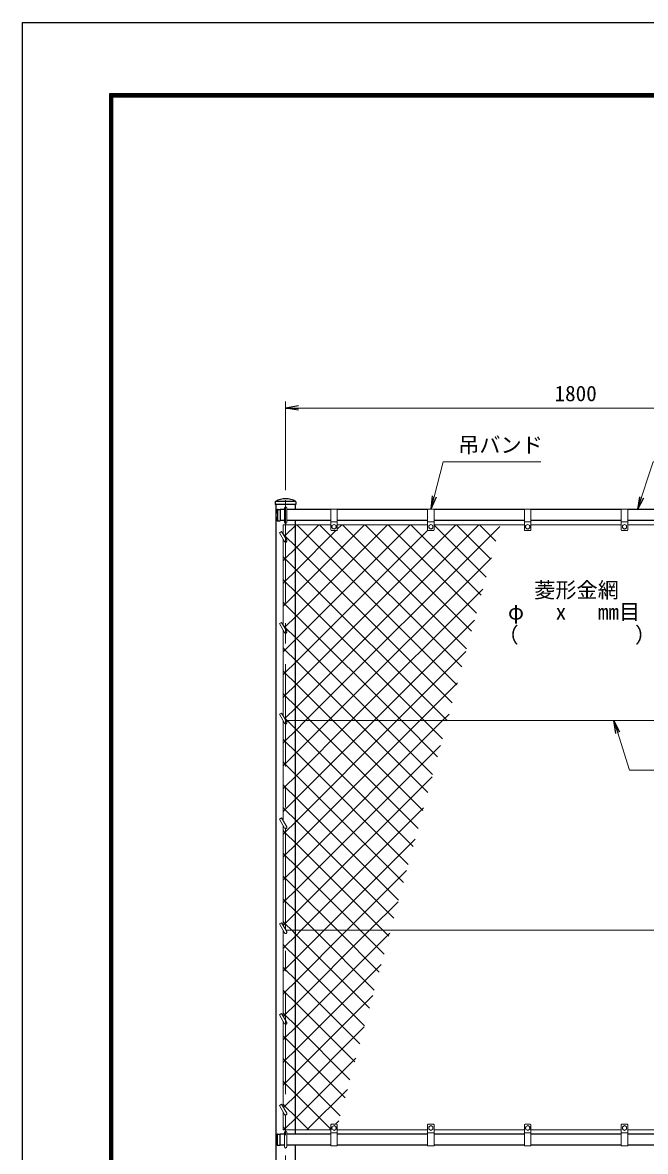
# Model space of a CAD drawing. Units: millimetres, scale not verified. Extents: x -4200 to 4200, y -2970 to 2970.
# Drawn here: x -4200 to -2270, y -529 to 2970 of the extents above; entities that cross this region are included whole.
import ezdxf
from ezdxf.enums import TextEntityAlignment as Align

# ---------------------------------------------------------------- set-up
doc = ezdxf.new("R2010")
doc.units = ezdxf.units.MM
doc.header["$LTSCALE"] = 10
doc.linetypes.add('USER1', pattern=[50.8, 31.75, -6.35, 6.35, -6.35])
for name, color, linetype, lineweight in [('0-0_D-STR1', 1, 'Continuous', 25), ('0-1_D-STR3', 3, 'Continuous', 13), ('0-2_D-BMK', 2, 'USER1', 13), ('0-3_D-STR2', 7, 'Continuous', 13), ('0-4_D-STR-DIM', 7, 'Continuous', 13), ('0-A_D-STR-TXT', 7, 'Continuous', 13), ('0-C_D-TTL', 7, 'Continuous', 25)]:
    doc.layers.add(name, color=color, linetype=linetype, lineweight=lineweight)
doc.layers.add('0-5_0', color=7, linetype='Continuous')
doc.styles.add('ＭＳ ゴシック', font='')
doc.styles.get('ＭＳ ゴシック').set_extended_font_data('MS Gothic')

# ---------------------------------------------------------------- blocks, each defined once
blk = doc.blocks.new('_Open')
at = {"layer": '0-5_0'}
blk.add_line((-10, 1.667), (0, 0), dxfattribs=at)
blk.add_lwpolyline([(-10, -1.667), (0, 0), (-10, 0)], dxfattribs=at)

msp = doc.modelspace()

# ---------------------------------------------------------------- linework, layer by layer
at = {"layer": '0-0_D-STR1'}
for p, q in [((-3416.75, 1484.28), (-3416.75, 1476.23)), ((-3352.55, 1476.23), (-3416.75, 1476.23)), ((-3352.89, 1485.23), (-3416.42, 1485.23)), ((-3354.4, 1460.23), (-3354.4, 1476.23)), ((-3352.55, 1484.28), (-3352.55, 1476.23)), ((-3409.99, 1460.73), (-3401.65, 1460.73)), ((-3409.65, 1460.73), (-3409.65, 1425.73)), ((-3401.65, 1460.73), (-3401.65, 1425.73)), ((-3388.65, 1460.23), (-3401.65, 1460.23)), ((-3244.65, 1460.23), (-3380.65, 1460.23)), ((-2944.65, 1460.23), (-3224.65, 1460.23)), ((-2644.65, 1460.23), (-2924.65, 1460.23)), ((-2344.65, 1460.23), (-2624.65, 1460.23)), ((-2044.65, 1460.23), (-2324.65, 1460.23)), ((-3409.99, 1425.73), (-3401.65, 1425.73)), ((-3388.65, 1426.23), (-3401.65, 1426.23)), ((-3244.65, 1426.23), (-3380.65, 1426.23)), ((-3354.4, -475.77), (-3354.4, 1426.23)), ((-2944.65, 1426.23), (-3224.65, 1426.23)), ((-2644.65, 1426.23), (-2924.65, 1426.23)), ((-2344.65, 1426.23), (-2624.65, 1426.23)), ((-2044.65, 1426.23), (-2324.65, 1426.23)), ((-3409.99, -475.27), (-3401.65, -475.27)), ((-3409.65, -510.27), (-3409.65, -475.27)), ((-3401.65, -510.27), (-3401.65, -475.27)), ((-3388.65, -475.77), (-3401.65, -475.77)), ((-3244.65, -475.77), (-3380.65, -475.77)), ((-2944.65, -475.77), (-3224.65, -475.77)), ((-2644.65, -475.77), (-2924.65, -475.77)), ((-2344.65, -475.77), (-2624.65, -475.77)), ((-2044.65, -475.77), (-2324.65, -475.77)), ((-3409.99, -510.27), (-3401.65, -510.27)), ((-3388.65, -509.77), (-3401.65, -509.77)), ((-3244.65, -509.77), (-3380.65, -509.77)), ((-2944.65, -509.77), (-3224.65, -509.77)), ((-2644.65, -509.77), (-2924.65, -509.77)), ((-2344.65, -509.77), (-2624.65, -509.77)), ((-2044.65, -509.77), (-2324.65, -509.77))]:
    msp.add_line(p, q, dxfattribs=at)
msp.add_lwpolyline([(-3414.9, 1476.23), (-3414.9, -844.77), (-3354.4, -844.77), (-3354.4, -509.77)], dxfattribs=at)
for centre, radius, start, end in [((-3415.25, 1484.28), 1.5, 120.85073, 180), ((-3384.65, 1433.05), 61.17, 59.14927, 120.85073), ((-3354.05, 1484.28), 1.5, 0, 59.14927), ((-3379.43, 1443.23), 35.72, 151.52136, 208.47864), ((-3409.99, 1459.73), 1, 90, 147.70173), ((-3409.99, 1426.73), 1, 212.29827, 270), ((-3379.43, -492.77), 35.72, 151.52136, 208.47864), ((-3409.99, -476.27), 1, 90, 147.70173), ((-3409.99, -509.27), 1, 212.29827, 270)]:
    msp.add_arc(centre, radius, start, end, dxfattribs=at)
at = {"layer": '0-1_D-STR3'}
for p, q in [((-3388.65, 1421.23), (-3388.65, 1465.23)), ((-3380.65, 1421.23), (-3380.65, 1465.23)), ((-3244.65, 1462.23), (-3244.65, 1397.23)), ((-3224.65, 1462.23), (-3244.65, 1462.23)), ((-3224.65, 1462.23), (-3224.65, 1397.23)), ((-2944.65, 1462.23), (-2944.65, 1397.23)), ((-2924.65, 1462.23), (-2944.65, 1462.23)), ((-2924.65, 1462.23), (-2924.65, 1397.23)), ((-2644.65, 1462.23), (-2644.65, 1397.23)), ((-2624.65, 1462.23), (-2644.65, 1462.23)), ((-2624.65, 1462.23), (-2624.65, 1397.23)), ((-2344.65, 1462.23), (-2344.65, 1397.23)), ((-2324.65, 1462.23), (-2344.65, 1462.23)), ((-2324.65, 1462.23), (-2324.65, 1397.23)), ((-3392.65, 1385.08), (-3392.65, 1413.23)), ((-3392.65, 1413.23), (-3244.65, 1413.23)), ((-3224.65, 1422.23), (-3244.65, 1422.23)), ((-3241.15, 1410.97), (-3234.65, 1414.73)), ((-3241.15, 1410.97), (-3241.15, 1403.48)), ((-3234.65, 1414.73), (-3228.15, 1410.97)), ((-3228.15, 1410.97), (-3228.15, 1403.48)), ((-3224.65, 1413.23), (-2944.65, 1413.23)), ((-2924.65, 1422.23), (-2944.65, 1422.23)), ((-2941.15, 1410.97), (-2934.65, 1414.73)), ((-2941.15, 1410.97), (-2941.15, 1403.48)), ((-2934.65, 1414.73), (-2928.15, 1410.97)), ((-2928.15, 1410.97), (-2928.15, 1403.48)), ((-2924.65, 1413.23), (-2644.65, 1413.23)), ((-2624.65, 1422.23), (-2644.65, 1422.23)), ((-2641.15, 1410.97), (-2634.65, 1414.73)), ((-2641.15, 1410.97), (-2641.15, 1403.48)), ((-2634.65, 1414.73), (-2628.15, 1410.97)), ((-2628.15, 1410.97), (-2628.15, 1403.48)), ((-2624.65, 1413.23), (-2344.65, 1413.23)), ((-2324.65, 1422.23), (-2344.65, 1422.23)), ((-2341.15, 1410.97), (-2334.65, 1414.73)), ((-2341.15, 1410.97), (-2341.15, 1403.48)), ((-2334.65, 1414.73), (-2328.15, 1410.97)), ((-2328.15, 1410.97), (-2328.15, 1403.48)), ((-2324.65, 1413.23), (-2044.65, 1413.23)), ((-3404.05, 1388.82), (-3397.12, 1392.82)), ((-3404.05, 1388.82), (-3388.12, 1361.23)), ((-3397.12, 1392.82), (-3381.19, 1365.23)), ((-3392.65, 1103.08), (-3392.65, 1369.08)), ((-3226.65, 1395.23), (-3242.65, 1395.23)), ((-2926.65, 1395.23), (-2942.65, 1395.23)), ((-2626.65, 1395.23), (-2642.65, 1395.23)), ((-2326.65, 1395.23), (-2342.65, 1395.23)), ((-3404.05, 1106.82), (-3397.12, 1110.82)), ((-3404.05, 1106.82), (-3388.12, 1079.23)), ((-3397.12, 1110.82), (-3381.19, 1083.23)), ((-3392.65, 822.08), (-3392.65, 1087.08)), ((-3404.05, 825.82), (-3397.12, 829.82)), ((-3404.05, 825.82), (-3388.12, 798.23)), ((-3397.12, 829.82), (-3381.19, 802.23)), ((-3392.65, 497.08), (-3392.65, 806.08)), ((-1592.74, 806.23), (-3383.5, 806.23)), ((-3404.05, 500.82), (-3397.12, 504.82)), ((-3404.05, 500.82), (-3388.12, 473.23)), ((-3397.12, 504.82), (-3381.19, 477.23)), ((-3392.65, 172.08), (-3392.65, 481.08)), ((-3404.05, 175.82), (-3397.12, 179.82)), ((-3404.05, 175.82), (-3388.12, 148.23)), ((-3397.12, 179.82), (-3381.19, 152.23)), ((-3392.65, -109.42), (-3392.65, 156.08)), ((-1592.74, 156.23), (-3383.5, 156.23)), ((-3404.05, -105.68), (-3397.12, -101.68)), ((-3397.12, -101.68), (-3381.19, -129.27)), ((-3404.05, -105.68), (-3388.12, -133.27)), ((-3392.65, -390.88), (-3392.65, -125.42)), ((-3404.05, -387.15), (-3397.12, -383.15)), ((-3397.12, -383.15), (-3381.19, -410.74)), ((-3404.05, -387.15), (-3388.12, -414.74)), ((-3392.65, -462.77), (-3392.65, -406.88)), ((-3244.65, -511.77), (-3244.65, -446.77)), ((-3226.65, -444.77), (-3242.65, -444.77)), ((-3241.15, -460.52), (-3241.15, -453.03)), ((-3228.15, -460.52), (-3228.15, -453.03)), ((-3224.65, -511.77), (-3224.65, -446.77)), ((-2944.65, -511.77), (-2944.65, -446.77)), ((-2926.65, -444.77), (-2942.65, -444.77)), ((-2941.15, -460.52), (-2941.15, -453.03)), ((-2928.15, -460.52), (-2928.15, -453.03)), ((-2924.65, -511.77), (-2924.65, -446.77)), ((-2644.65, -511.77), (-2644.65, -446.77)), ((-2626.65, -444.77), (-2642.65, -444.77)), ((-2641.15, -460.52), (-2641.15, -453.03)), ((-2628.15, -460.52), (-2628.15, -453.03)), ((-2624.65, -511.77), (-2624.65, -446.77)), ((-2344.65, -511.77), (-2344.65, -446.77)), ((-2326.65, -444.77), (-2342.65, -444.77)), ((-2341.15, -460.52), (-2341.15, -453.03)), ((-2328.15, -460.52), (-2328.15, -453.03)), ((-2324.65, -511.77), (-2324.65, -446.77)), ((-3392.65, -462.77), (-3244.65, -462.77)), ((-3388.65, -514.77), (-3388.65, -470.77)), ((-3380.65, -514.77), (-3380.65, -470.77)), ((-3224.65, -471.77), (-3244.65, -471.77)), ((-3241.15, -460.52), (-3234.65, -464.27)), ((-3234.65, -464.27), (-3228.15, -460.52)), ((-3224.65, -462.77), (-2944.65, -462.77)), ((-2924.65, -471.77), (-2944.65, -471.77)), ((-2941.15, -460.52), (-2934.65, -464.27)), ((-2934.65, -464.27), (-2928.15, -460.52)), ((-2924.65, -462.77), (-2644.65, -462.77)), ((-2624.65, -471.77), (-2644.65, -471.77)), ((-2641.15, -460.52), (-2634.65, -464.27)), ((-2634.65, -464.27), (-2628.15, -460.52)), ((-2624.65, -462.77), (-2344.65, -462.77)), ((-2324.65, -471.77), (-2344.65, -471.77)), ((-2341.15, -460.52), (-2334.65, -464.27)), ((-2334.65, -464.27), (-2328.15, -460.52)), ((-2324.65, -462.77), (-2044.65, -462.77)), ((-3224.65, -511.77), (-3244.65, -511.77)), ((-2924.65, -511.77), (-2944.65, -511.77)), ((-2624.65, -511.77), (-2644.65, -511.77)), ((-2324.65, -511.77), (-2344.65, -511.77))]:
    msp.add_line(p, q, dxfattribs=at)
for points in [[(-3241.15, 1403.48), (-3234.65, 1399.73), (-3228.15, 1403.48)], [(-2941.15, 1403.48), (-2934.65, 1399.73), (-2928.15, 1403.48)], [(-2641.15, 1403.48), (-2634.65, 1399.73), (-2628.15, 1403.48)], [(-2341.15, 1403.48), (-2334.65, 1399.73), (-2328.15, 1403.48)], [(-3241.15, -453.03), (-3234.65, -449.27), (-3228.15, -453.03)], [(-2941.15, -453.03), (-2934.65, -449.27), (-2928.15, -453.03)], [(-2641.15, -453.03), (-2634.65, -449.27), (-2628.15, -453.03)], [(-2341.15, -453.03), (-2334.65, -449.27), (-2328.15, -453.03)]]:
    msp.add_lwpolyline(points, dxfattribs=at)
for centre in [(-3234.65, 1407.23), (-2934.65, 1407.23), (-2634.65, 1407.23), (-2334.65, 1407.23), (-3234.65, -456.77), (-2934.65, -456.77), (-2634.65, -456.77), (-2334.65, -456.77)]:
    msp.add_circle(centre, 6.49, dxfattribs=at)
for centre, radius, start, end in [((-3384.65, 1465.23), 4, 0, 180), ((-3384.65, 1421.23), 4, 180, 0), ((-3384.65, 1363.23), 4, 210, 30), ((-3242.65, 1397.23), 2, 180, 270), ((-3226.65, 1397.23), 2, 270, 0), ((-2942.65, 1397.23), 2, 180, 270), ((-2926.65, 1397.23), 2, 270, 0), ((-2642.65, 1397.23), 2, 180, 270), ((-2626.65, 1397.23), 2, 270, 0), ((-2342.65, 1397.23), 2, 180, 270), ((-2326.65, 1397.23), 2, 270, 0), ((-3384.65, 1081.23), 4, 210, 30), ((-3384.65, 800.23), 4, 210, 30), ((-3384.65, 475.23), 4, 210, 30), ((-3384.65, 150.23), 4, 210, 30), ((-3384.65, -131.27), 4, 210, 30), ((-3384.65, -412.74), 4, 210, 30), ((-3242.65, -446.77), 2, 90, 180), ((-3226.65, -446.77), 2, 0, 90), ((-2942.65, -446.77), 2, 90, 180), ((-2926.65, -446.77), 2, 0, 90), ((-2642.65, -446.77), 2, 90, 180), ((-2626.65, -446.77), 2, 0, 90), ((-2342.65, -446.77), 2, 90, 180), ((-2326.65, -446.77), 2, 0, 90), ((-3384.65, -470.77), 4, 0, 180), ((-3384.65, -514.77), 4, 180, 0)]:
    msp.add_arc(centre, radius, start, end, dxfattribs=at)
at = {"layer": '0-2_D-BMK'}
msp.add_line((-3384.65, -859.77), (-3384.65, 1500.23), dxfattribs=at)
at = {"layer": '0-3_D-STR2'}
for p, q in [((-2853.91, 917.04), (-3350.09, 1413.23)), ((-3322.82, 806.23), (-2721.03, 1408.02)), ((-2838.85, 972.69), (-3279.38, 1413.23)), ((-3224.65, 1399.36), (-3210.79, 1413.23)), ((-2823.78, 1028.34), (-3208.67, 1413.23)), ((-2808.72, 1083.99), (-3137.96, 1413.23)), ((-2793.66, 1139.64), (-3067.25, 1413.23)), ((-2778.6, 1195.29), (-2996.54, 1413.23)), ((-2763.54, 1250.94), (-2924.65, 1412.06)), ((-2748.48, 1306.59), (-2855.11, 1413.23)), ((-2733.42, 1362.24), (-2784.4, 1413.23)), ((-3384.65, 1306.37), (-3392.65, 1314.37)), ((-3354.4, 1276.12), (-3384.65, 1306.37)), ((-3252.11, 806.23), (-2747.27, 1311.07)), ((-2884.51, 806.23), (-3354.4, 1276.12)), ((-3384.65, 1235.66), (-3392.65, 1243.66)), ((-3354.4, 1205.41), (-3384.65, 1235.66)), ((-2955.22, 806.23), (-3354.4, 1205.41)), ((-3181.4, 806.23), (-2773.51, 1214.12)), ((-3384.65, 1164.95), (-3392.65, 1172.95)), ((-3354.4, 1134.7), (-3384.65, 1164.95)), ((-3025.93, 806.23), (-3354.4, 1134.7)), ((-3110.69, 806.23), (-2799.74, 1117.17)), ((-3384.65, 1023.53), (-3392.65, 1031.53)), ((-3354.4, 993.28), (-3384.65, 1023.53)), ((-3039.97, 806.23), (-2825.98, 1020.22)), ((-3167.35, 806.23), (-3354.4, 993.28)), ((-3384.65, 952.82), (-3392.65, 960.82)), ((-3354.4, 922.57), (-3384.65, 952.82)), ((-3238.06, 806.23), (-3354.4, 922.57)), ((-2969.26, 806.23), (-2852.22, 923.27)), ((-3384.65, 882.11), (-3392.65, 890.11)), ((-3354.4, 851.86), (-3384.65, 882.11)), ((-3308.77, 806.23), (-3354.4, 851.86)), ((-3354.4, 774.64), (-3322.82, 806.23)), ((-3354.4, 703.93), (-3252.11, 806.23)), ((-3354.4, 633.22), (-3181.4, 806.23)), ((-3354.4, 562.51), (-3110.69, 806.23)), ((-3354.4, 491.8), (-3039.97, 806.23)), ((-3354.4, 421.09), (-2969.26, 806.23)), ((-3354.4, 350.38), (-2898.55, 806.23)), ((-2974.4, 471.85), (-3308.77, 806.23)), ((-2959.34, 527.5), (-3238.06, 806.23)), ((-2944.27, 583.15), (-3167.35, 806.23)), ((-2914.15, 694.45), (-3025.93, 806.23)), ((-2899.09, 750.1), (-2955.22, 806.23)), ((-2898.55, 806.23), (-2878.46, 826.32)), ((-2884.03, 805.74), (-2884.51, 806.23)), ((-3384.65, 744.39), (-3354.4, 774.64)), ((-3384.65, 740.68), (-3392.65, 748.68)), ((-3392.65, 736.39), (-3384.65, 744.39)), ((-3354.4, 710.43), (-3384.65, 740.68)), ((-3384.65, 673.68), (-3354.4, 703.93)), ((-3004.52, 360.55), (-3354.4, 710.43)), ((-3384.65, 669.97), (-3392.65, 677.97)), ((-3392.65, 665.68), (-3384.65, 673.68)), ((-3354.4, 639.72), (-3384.65, 669.97)), ((-3384.65, 602.97), (-3354.4, 633.22)), ((-3019.58, 304.9), (-3354.4, 639.72)), ((-3384.65, 599.26), (-3392.65, 607.26)), ((-3392.65, 594.97), (-3384.65, 602.97)), ((-3354.4, 569.01), (-3384.65, 599.26)), ((-3384.65, 532.26), (-3354.4, 562.51)), ((-3034.64, 249.25), (-3354.4, 569.01)), ((-3384.65, 528.55), (-3392.65, 536.55)), ((-3392.65, 524.26), (-3384.65, 532.26)), ((-3354.4, 498.3), (-3384.65, 528.55)), ((-3336.42, 156.23), (-2957.18, 535.47)), ((-3384.65, 461.55), (-3354.4, 491.8)), ((-3049.7, 193.6), (-3354.4, 498.3)), ((-3384.65, 457.84), (-3392.65, 465.84)), ((-3392.65, 453.55), (-3384.65, 461.55)), ((-3354.4, 427.59), (-3384.65, 457.84)), ((-3384.65, 390.84), (-3354.4, 421.09)), ((-3083.04, 156.23), (-3354.4, 427.59)), ((-3265.71, 156.23), (-2983.42, 438.52)), ((-3384.65, 387.13), (-3392.65, 395.13)), ((-3392.65, 382.84), (-3384.65, 390.84)), ((-3354.4, 356.88), (-3384.65, 387.13)), ((-3384.65, 320.13), (-3354.4, 350.38)), ((-3153.75, 156.23), (-3354.4, 356.88)), ((-3384.65, 316.42), (-3392.65, 324.42)), ((-3392.65, 312.13), (-3384.65, 320.13)), ((-3354.4, 286.17), (-3384.65, 316.42)), ((-3195, 156.23), (-3009.66, 341.57)), ((-3224.46, 156.23), (-3354.4, 286.17)), ((-3384.65, 245.71), (-3392.65, 253.71)), ((-3354.4, 215.46), (-3384.65, 245.71)), ((-3295.17, 156.23), (-3354.4, 215.46)), ((-3354.4, 138.24), (-3336.42, 156.23)), ((-3354.4, 67.53), (-3265.71, 156.23)), ((-3354.4, -3.18), (-3195, 156.23)), ((-3354.4, -144.6), (-3062.13, 147.67)), ((-3109.95, -29), (-3295.17, 156.23)), ((-3094.89, 26.65), (-3224.46, 156.23)), ((-3079.83, 82.3), (-3153.75, 156.23)), ((-3064.76, 137.95), (-3083.04, 156.23)), ((-3384.65, 104.29), (-3392.65, 112.29)), ((-3392.65, 99.99), (-3384.65, 107.99)), ((-3384.65, 107.99), (-3354.4, 138.24)), ((-3354.4, 74.04), (-3384.65, 104.29)), ((-3140.07, -140.3), (-3354.4, 74.04)), ((-3384.65, 33.58), (-3392.65, 41.58)), ((-3392.65, 29.28), (-3384.65, 37.28)), ((-3384.65, 37.28), (-3354.4, 67.53)), ((-3354.4, -215.31), (-3088.37, 50.72)), ((-3354.4, 3.33), (-3384.65, 33.58)), ((-3155.13, -195.95), (-3354.4, 3.33)), ((-3384.65, -37.13), (-3392.65, -29.13)), ((-3392.65, -41.43), (-3384.65, -33.43)), ((-3384.65, -33.43), (-3354.4, -3.18)), ((-3354.4, -67.38), (-3384.65, -37.13)), ((-3354.4, -286.02), (-3114.61, -46.23)), ((-3170.19, -251.59), (-3354.4, -67.38)), ((-3384.65, -107.84), (-3392.65, -99.84)), ((-3354.4, -138.09), (-3384.65, -107.84)), ((-3185.25, -307.24), (-3354.4, -138.09)), ((-3384.65, -178.55), (-3392.65, -170.55)), ((-3392.65, -182.85), (-3384.65, -174.85)), ((-3384.65, -174.85), (-3354.4, -144.6)), ((-3354.4, -208.8), (-3384.65, -178.55)), ((-3200.31, -362.89), (-3354.4, -208.8)), ((-3384.65, -249.27), (-3392.65, -241.27)), ((-3384.65, -245.56), (-3354.4, -215.31)), ((-3392.65, -253.56), (-3384.65, -245.56)), ((-3354.4, -279.52), (-3384.65, -249.27)), ((-3215.38, -418.54), (-3354.4, -279.52)), ((-3384.65, -316.27), (-3354.4, -286.02)), ((-3392.65, -324.27), (-3384.65, -316.27)), ((-3319.03, -462.77), (-3193.33, -337.08)), ((-3230.31, -444.77), (-3219.57, -434.03)), ((-3248.31, -462.77), (-3244.65, -459.11))]:
    msp.add_line(p, q, dxfattribs=at)
for points in [[(-3392.65, 1302.08), (-3384.65, 1310.08), (-3354.4, 1340.33), (-3281.5, 1413.23)], [(-3392.65, 1160.65), (-3384.65, 1168.65), (-3354.4, 1198.9), (-3140.08, 1413.23)], [(-3392.65, 1019.23), (-3384.65, 1027.23), (-3354.4, 1057.48), (-2998.66, 1413.23)], [(-3392.65, 877.81), (-3384.65, 885.81), (-3354.4, 916.06), (-2857.24, 1413.23)], [(-3388.15, 1377.29), (-3384.65, 1380.79), (-3354.4, 1411.04), (-3352.21, 1413.23)], [(-3387.84, 1094.75), (-3384.65, 1097.94), (-3354.4, 1128.19), (-3069.37, 1413.23)], [(-3387.17, 812.58), (-3384.65, 815.1), (-3354.4, 845.35), (-2786.53, 1413.23)], [(-3392.65, 948.52), (-3384.65, 956.52), (-3354.4, 986.77), (-2944.55, 1396.62)], [(-3392.65, 1231.36), (-3384.65, 1239.36), (-3354.4, 1269.61), (-3228.79, 1395.23)], [(-2868.97, 861.39), (-3354.4, 1346.83), (-3384.65, 1377.08), (-3392.65, 1385.08)], [(-2929.21, 638.8), (-3096.64, 806.23), (-3354.4, 1063.99), (-3384.65, 1094.24), (-3391.5, 1101.08)], [(-2989.46, 416.2), (-3354.4, 781.15), (-3379.49, 806.23), (-3384.65, 811.4), (-3388.98, 815.72)], [(-3392.65, 241.42), (-3384.65, 249.42), (-3354.4, 279.67), (-2904.7, 729.37)], [(-3392.15, 171.21), (-3384.65, 178.7), (-3354.4, 208.95), (-2930.94, 632.42)], [(-3391.66, -111.14), (-3384.65, -104.14), (-3354.4, -73.89), (-3124.29, 156.23), (-3035.89, 244.62)], [(-3125.01, -84.65), (-3354.4, 144.75), (-3365.88, 156.23), (-3384.65, 175), (-3392.65, 183)], [(-3391.15, -393.48), (-3384.65, -386.98), (-3354.4, -356.73), (-3140.85, -143.18)], [(-3389.74, -462.77), (-3384.65, -457.69), (-3354.4, -427.44), (-3167.09, -240.13)], [(-3244.65, -459.98), (-3354.4, -350.23), (-3384.65, -319.98), (-3392.65, -311.98)], [(-3312.57, -462.77), (-3354.4, -420.94), (-3384.65, -390.69), (-3392.65, -382.69)], [(-3383.28, -462.77), (-3384.65, -461.4), (-3392.65, -453.4)]]:
    msp.add_lwpolyline(points, dxfattribs=at)
at = {"layer": '0-4_D-STR-DIM'}
for p, q in [((-3384.65, 1520.23), (-3384.65, 1795.23)), ((-3344.65, 1775.23), (-1624.65, 1775.23))]:
    msp.add_line(p, q, dxfattribs=at)
at = {"layer": '0-A_D-STR-TXT'}
for points in [[(-2594.22, 1608.48), (-2896.67, 1608.48), (-2934.15, 1464.16)], [(-1709.99, 1608.48), (-2245.94, 1608.48), (-2294.03, 1462.13)], [(-2007.7, 652.6), (-2319.03, 652.6), (-2367.13, 804.32)]]:
    msp.add_lwpolyline(points, dxfattribs=at)
at = {"layer": '0-C_D-TTL', "color": 2}
msp.add_lwpolyline([(-4199.68, 2970.23), (4200.32, 2970.23), (4200.32, -2969.77), (-4199.68, -2969.77)], close=True, dxfattribs=at)
at = {"layer": '0-C_D-TTL'}
for points in [[(-3929.68, 2750.23), (3930.32, 2750.23), (3930.32, -2749.77), (-3929.68, -2749.77)], [(-3927.18, 2747.73), (3927.82, 2747.73), (3927.82, -2747.27), (-3927.18, -2747.27)], [(-3924.68, 2745.23), (3925.32, 2745.23), (3925.32, -2744.77), (-3924.68, -2744.77)], [(-3922.18, 2742.73), (3922.82, 2742.73), (3922.82, -2742.27), (-3922.18, -2742.27)], [(-3919.68, 2740.23), (3920.32, 2740.23), (3920.32, -2739.77), (-3919.68, -2739.77)]]:
    msp.add_lwpolyline(points, close=True, dxfattribs=at)

# ---------------------------------------------------------------- block references
at = {"layer": '0-4_D-STR-DIM', "xscale": 4, "yscale": 4, "rotation": 180}
msp.add_blockref('_Open', (-3384.65, 1775.23), dxfattribs=at)
at = {"layer": '0-A_D-STR-TXT', "xscale": 4, "yscale": 4}
for p, rotation in [((-2934.65, 1462.23), 255.43959), ((-2294.65, 1460.23), 251.80943), ((-2367.73, 806.23), 107.58773)]:
    msp.add_blockref('_Open', p, dxfattribs=dict(at, rotation=rotation))

# ---------------------------------------------------------------- texts
at = {"layer": '0-4_D-STR-DIM', "style": 'ＭＳ ゴシック'}
msp.add_text('1800', height=48.09, dxfattribs=at).set_placement((-2551.55, 1781.97), align=Align.BOTTOM_LEFT)
at = {"layer": '0-A_D-STR-TXT', "style": 'ＭＳ ゴシック'}
for s, p in [('吊バンド', (-2850.06, 1622.34)), ('菱形金網', (-2614.6, 1172.62)), ('φ   x   mm目', (-2695.82, 1105.04)), ('（\u3000\u3000   \u3000\u3000）', (-2728.3, 1033.39))]:
    msp.add_text(s, height=48.09, dxfattribs=at).set_placement(p, align=Align.BOTTOM_LEFT)

doc.saveas('drawing.dxf')
